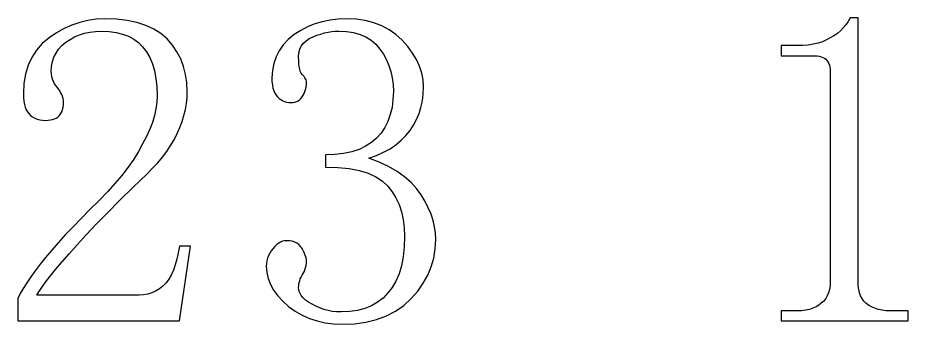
# Model space of a CAD drawing. Extents: x -190 to 190, y -140 to 140.
# Drawn here: x -132.16 to -121.06, y -105.75 to -101.93 of the extents above; entities that cross this region are included whole.
import ezdxf

# ---------------------------------------------------------------- set-up
doc = ezdxf.new("R2010")
doc.units = 0
doc.header["$MEASUREMENT"] = 0
doc.layers.get('0').update_dxf_attribs({"linetype": 'CONTINUOUS'})

msp = doc.modelspace()

# ---------------------------------------------------------------- linework, layer by layer
for points in [[(-130.42501, -102.789004), (-130.421992, -102.9), (-130.421992, -102.9), (-130.42501, -102.98), (-130.42501, -102.98), (-130.436006, -103.061992), (-130.436006, -103.061992), (-130.455, -103.146006), (-130.455, -103.146006), (-130.481006, -103.230996), (-130.481006, -103.230996), (-130.513994, -103.317998), (-130.513994, -103.317998), (-130.554004, -103.407002), (-130.554004, -103.407002), (-130.602002, -103.497002), (-130.602002, -103.497002), (-130.653994, -103.592998), (-130.653994, -103.592998), (-130.714004, -103.690996), (-130.714004, -103.690996), (-130.783008, -103.790996), (-130.783008, -103.790996), (-130.860996, -103.892002), (-130.860996, -103.892002), (-130.946992, -103.995), (-130.946992, -103.995), (-131.041006, -104.098994), (-131.041006, -104.098994), (-131.144004, -104.206006), (-131.144004, -104.206006), (-131.25999, -104.318994), (-131.25999, -104.318994), (-131.367998, -104.427998), (-131.367998, -104.427998), (-131.46999, -104.532998), (-131.46999, -104.532998), (-131.566006, -104.634004), (-131.566006, -104.634004), (-131.653994, -104.732002), (-131.653994, -104.732002), (-131.735996, -104.825), (-131.735996, -104.825), (-131.810996, -104.914004), (-131.810996, -104.914004), (-131.879004, -104.998994), (-131.879004, -104.998994), (-131.941006, -105.080996), (-131.941006, -105.080996), (-131.997002, -105.157998), (-131.997002, -105.157998), (-132.045996, -105.232002), (-132.045996, -105.232002), (-132.09, -105.300996), (-132.09, -105.300996), (-132.127002, -105.365996), (-132.127002, -105.365996), (-132.157998, -105.427998), (-132.157998, -105.427998), (-132.157998, -105.705996), (-132.157998, -105.705996), (-130.144004, -105.705996), (-130.144004, -105.705996), (-130.005, -104.775), (-130.005, -104.775), (-130.144004, -104.775), (-130.144004, -104.775), (-130.157988, -104.859004), (-130.157988, -104.859004), (-130.17499, -104.937002), (-130.17499, -104.937002), (-130.19501, -105.008994), (-130.19501, -105.008994), (-130.218994, -105.074004), (-130.218994, -105.074004), (-130.245996, -105.134004), (-130.245996, -105.134004), (-130.276992, -105.187002), (-130.276992, -105.187002), (-130.310996, -105.232998), (-130.310996, -105.232998), (-130.351006, -105.274004), (-130.351006, -105.274004), (-130.393994, -105.307998), (-130.393994, -105.307998), (-130.44, -105.336006), (-130.44, -105.336006), (-130.486992, -105.357998), (-130.486992, -105.357998), (-130.537002, -105.374004), (-130.537002, -105.374004), (-130.59001, -105.382998), (-130.59001, -105.382998), (-130.643994, -105.385996), (-130.643994, -105.385996), (-131.922002, -105.385996), (-131.922002, -105.385996), (-131.896006, -105.342002), (-131.896006, -105.342002), (-131.86, -105.287998), (-131.86, -105.287998), (-131.814004, -105.223994), (-131.814004, -105.223994), (-131.755996, -105.15), (-131.755996, -105.15), (-131.687998, -105.067002), (-131.687998, -105.067002), (-131.608994, -104.975), (-131.608994, -104.975), (-131.519004, -104.872002), (-131.519004, -104.872002), (-131.417002, -104.756992), (-131.417002, -104.756992), (-131.303994, -104.632002), (-131.303994, -104.632002), (-131.176992, -104.497998), (-131.176992, -104.497998), (-131.037998, -104.355), (-131.037998, -104.355), (-130.887002, -104.202998), (-130.887002, -104.202998), (-130.722998, -104.042002), (-130.722998, -104.042002), (-130.547002, -103.872002), (-130.547002, -103.872002), (-130.477998, -103.804004), (-130.477998, -103.804004), (-130.413994, -103.735), (-130.413994, -103.735), (-130.355, -103.665), (-130.355, -103.665), (-130.301992, -103.592998), (-130.301992, -103.592998), (-130.252998, -103.520996), (-130.252998, -103.520996), (-130.21, -103.447002), (-130.21, -103.447002), (-130.172002, -103.372002), (-130.172002, -103.372002), (-130.138994, -103.297002), (-130.138994, -103.297002), (-130.11, -103.222002), (-130.11, -103.222002), (-130.087998, -103.146006), (-130.087998, -103.146006), (-130.07, -103.070996), (-130.07, -103.070996), (-130.057012, -102.995), (-130.057012, -102.995), (-130.049004, -102.92), (-130.049004, -102.92), (-130.046992, -102.845), (-130.046992, -102.845), (-130.052002, -102.735996), (-130.052002, -102.735996), (-130.067002, -102.632998), (-130.067002, -102.632998), (-130.092998, -102.533994), (-130.092998, -102.533994), (-130.127998, -102.440996), (-130.127998, -102.440996), (-130.173994, -102.352998), (-130.173994, -102.352998), (-130.22999, -102.27), (-130.22999, -102.27), (-130.297002, -102.192002), (-130.297002, -102.192002), (-130.374004, -102.125), (-130.374004, -102.125), (-130.462002, -102.068994), (-130.462002, -102.068994), (-130.561992, -102.022998), (-130.561992, -102.022998), (-130.673008, -101.987998), (-130.673008, -101.987998), (-130.795996, -101.962002), (-130.795996, -101.962002), (-130.928994, -101.947002), (-130.928994, -101.947002), (-131.073994, -101.942002), (-131.073994, -101.942002), (-131.18, -101.947002), (-131.18, -101.947002), (-131.283994, -101.961006), (-131.283994, -101.961006), (-131.385996, -101.985), (-131.385996, -101.985), (-131.485, -102.018994), (-131.485, -102.018994), (-131.582002, -102.062002), (-131.582002, -102.062002), (-131.677002, -102.115), (-131.677002, -102.115), (-131.769004, -102.177998), (-131.769004, -102.177998), (-131.853994, -102.25), (-131.853994, -102.25), (-131.925, -102.330996), (-131.925, -102.330996), (-131.983994, -102.420996), (-131.983994, -102.420996), (-132.03, -102.52), (-132.03, -102.52), (-132.062002, -102.628994), (-132.062002, -102.628994), (-132.082002, -102.746006), (-132.082002, -102.746006), (-132.088008, -102.872002), (-132.088008, -102.872002), (-132.086992, -102.922002), (-132.086992, -102.922002), (-132.082998, -102.966006), (-132.082998, -102.966006), (-132.075996, -103.006992), (-132.075996, -103.006992), (-132.065996, -103.042002), (-132.065996, -103.042002), (-132.052998, -103.074004), (-132.052998, -103.074004), (-132.037002, -103.1), (-132.037002, -103.1), (-132.018994, -103.122002), (-132.018994, -103.122002), (-131.997998, -103.143994), (-131.997998, -103.143994), (-131.973994, -103.162998), (-131.973994, -103.162998), (-131.946992, -103.179004), (-131.946992, -103.179004), (-131.917002, -103.19), (-131.917002, -103.19), (-131.883994, -103.198994), (-131.883994, -103.198994), (-131.849004, -103.203994), (-131.849004, -103.203994), (-131.810996, -103.206006), (-131.810996, -103.206006), (-131.78, -103.205), (-131.78, -103.205), (-131.752002, -103.201006), (-131.752002, -103.201006), (-131.725996, -103.196006), (-131.725996, -103.196006), (-131.702002, -103.187998), (-131.702002, -103.187998), (-131.68, -103.176992), (-131.68, -103.176992), (-131.660996, -103.165), (-131.660996, -103.165), (-131.643994, -103.15), (-131.643994, -103.15), (-131.629004, -103.132998), (-131.629004, -103.132998), (-131.616992, -103.114004), (-131.616992, -103.114004), (-131.606992, -103.092002), (-131.606992, -103.092002), (-131.598994, -103.069004), (-131.598994, -103.069004), (-131.593008, -103.042002), (-131.593008, -103.042002), (-131.58999, -103.014004), (-131.58999, -103.014004), (-131.587998, -102.982998), (-131.587998, -102.982998), (-131.58999, -102.959004), (-131.58999, -102.959004), (-131.594004, -102.935), (-131.594004, -102.935), (-131.601006, -102.91), (-131.601006, -102.91), (-131.611006, -102.884004), (-131.611006, -102.884004), (-131.623994, -102.857002), (-131.623994, -102.857002), (-131.639004, -102.83), (-131.639004, -102.83), (-131.657998, -102.802998), (-131.657998, -102.802998), (-131.68, -102.777998), (-131.68, -102.777998), (-131.698994, -102.752002), (-131.698994, -102.752002), (-131.714004, -102.724004), (-131.714004, -102.724004), (-131.725996, -102.693994), (-131.725996, -102.693994), (-131.733994, -102.662998), (-131.733994, -102.662998), (-131.739004, -102.628994), (-131.739004, -102.628994), (-131.741006, -102.595), (-131.741006, -102.595), (-131.736992, -102.532998), (-131.736992, -102.532998), (-131.725996, -102.473994), (-131.725996, -102.473994), (-131.707998, -102.418994), (-131.707998, -102.418994), (-131.681992, -102.367998), (-131.681992, -102.367998), (-131.649004, -102.32), (-131.649004, -102.32), (-131.607998, -102.275), (-131.607998, -102.275), (-131.560996, -102.232998), (-131.560996, -102.232998), (-131.506992, -102.197002), (-131.506992, -102.197002), (-131.450996, -102.165), (-131.450996, -102.165), (-131.391006, -102.14), (-131.391006, -102.14), (-131.327002, -102.12), (-131.327002, -102.12), (-131.25999, -102.105996), (-131.25999, -102.105996), (-131.19, -102.097002), (-131.19, -102.097002), (-131.116006, -102.095), (-131.116006, -102.095), (-131.020996, -102.099004), (-131.020996, -102.099004), (-130.932002, -102.11), (-130.932002, -102.11), (-130.852002, -102.13), (-130.852002, -102.13), (-130.777998, -102.157998), (-130.777998, -102.157998), (-130.712002, -102.193994), (-130.712002, -102.193994), (-130.653994, -102.237002), (-130.653994, -102.237002), (-130.602002, -102.288994), (-130.602002, -102.288994), (-130.554004, -102.352998), (-130.554004, -102.352998), (-130.513994, -102.424004), (-130.513994, -102.424004), (-130.481006, -102.502998), (-130.481006, -102.502998), (-130.455, -102.590996), (-130.455, -102.590996), (-130.436006, -102.686006), (-130.436006, -102.686006), (-130.42501, -102.789004)], [(-126.955996, -104.809004), (-126.948994, -104.692002), (-126.948994, -104.692002), (-126.953008, -104.612002), (-126.953008, -104.612002), (-126.964004, -104.532998), (-126.964004, -104.532998), (-126.982998, -104.454004), (-126.982998, -104.454004), (-127.008008, -104.373994), (-127.008008, -104.373994), (-127.041992, -104.295), (-127.041992, -104.295), (-127.082002, -104.216006), (-127.082002, -104.216006), (-127.13, -104.135996), (-127.13, -104.135996), (-127.187998, -104.055), (-127.187998, -104.055), (-127.257002, -103.98), (-127.257002, -103.98), (-127.338008, -103.909004), (-127.338008, -103.909004), (-127.432002, -103.844004), (-127.432002, -103.844004), (-127.537002, -103.782998), (-127.537002, -103.782998), (-127.654004, -103.727998), (-127.654004, -103.727998), (-127.782998, -103.678008), (-127.782998, -103.678008), (-127.686992, -103.643994), (-127.686992, -103.643994), (-127.599004, -103.603994), (-127.599004, -103.603994), (-127.517998, -103.56), (-127.517998, -103.56), (-127.445, -103.51), (-127.445, -103.51), (-127.379004, -103.455), (-127.379004, -103.455), (-127.32001, -103.395996), (-127.32001, -103.395996), (-127.269004, -103.330996), (-127.269004, -103.330996), (-127.225, -103.265), (-127.225, -103.265), (-127.187002, -103.196006), (-127.187002, -103.196006), (-127.157002, -103.122002), (-127.157002, -103.122002), (-127.132998, -103.045), (-127.132998, -103.045), (-127.115996, -102.963994), (-127.115996, -102.963994), (-127.105996, -102.877998), (-127.105996, -102.877998), (-127.102002, -102.789004), (-127.102002, -102.789004), (-127.107988, -102.702002), (-127.107988, -102.702002), (-127.123994, -102.617002), (-127.123994, -102.617002), (-127.150996, -102.532002), (-127.150996, -102.532002), (-127.187998, -102.449004), (-127.187998, -102.449004), (-127.237012, -102.367002), (-127.237012, -102.367002), (-127.295996, -102.285996), (-127.295996, -102.285996), (-127.366006, -102.205996), (-127.366006, -102.205996), (-127.445, -102.136006), (-127.445, -102.136006), (-127.531006, -102.076006), (-127.531006, -102.076006), (-127.623008, -102.027998), (-127.623008, -102.027998), (-127.721992, -101.99), (-127.721992, -101.99), (-127.827998, -101.962998), (-127.827998, -101.962998), (-127.940996, -101.947002), (-127.940996, -101.947002), (-128.060996, -101.942002), (-128.060996, -101.942002), (-128.166006, -101.945996), (-128.166006, -101.945996), (-128.267002, -101.957998), (-128.267002, -101.957998), (-128.363994, -101.977998), (-128.363994, -101.977998), (-128.456992, -102.005), (-128.456992, -102.005), (-128.547002, -102.040996), (-128.547002, -102.040996), (-128.631992, -102.085), (-128.631992, -102.085), (-128.712998, -102.136006), (-128.712998, -102.136006), (-128.786992, -102.197998), (-128.786992, -102.197998), (-128.849004, -102.265996), (-128.849004, -102.265996), (-128.90001, -102.337998), (-128.90001, -102.337998), (-128.94, -102.415), (-128.94, -102.415), (-128.967998, -102.497998), (-128.967998, -102.497998), (-128.985, -102.585), (-128.985, -102.585), (-128.990996, -102.677998), (-128.990996, -102.677998), (-128.98999, -102.724004), (-128.98999, -102.724004), (-128.985, -102.765), (-128.985, -102.765), (-128.977998, -102.802998), (-128.977998, -102.802998), (-128.967998, -102.836992), (-128.967998, -102.836992), (-128.956006, -102.866006), (-128.956006, -102.866006), (-128.94, -102.891992), (-128.94, -102.891992), (-128.922002, -102.913994), (-128.922002, -102.913994), (-128.901006, -102.932002), (-128.901006, -102.932002), (-128.87999, -102.947998), (-128.87999, -102.947998), (-128.857002, -102.960996), (-128.857002, -102.960996), (-128.832998, -102.971006), (-128.832998, -102.971006), (-128.808008, -102.977998), (-128.808008, -102.977998), (-128.782002, -102.982002), (-128.782002, -102.982002), (-128.755, -102.982998), (-128.755, -102.982998), (-128.727998, -102.982002), (-128.727998, -102.982002), (-128.703994, -102.977998), (-128.703994, -102.977998), (-128.682002, -102.971006), (-128.682002, -102.971006), (-128.662002, -102.960996), (-128.662002, -102.960996), (-128.644004, -102.947998), (-128.644004, -102.947998), (-128.628994, -102.932002), (-128.628994, -102.932002), (-128.616006, -102.913994), (-128.616006, -102.913994), (-128.600996, -102.892998), (-128.600996, -102.892998), (-128.589004, -102.870996), (-128.589004, -102.870996), (-128.579004, -102.847002), (-128.579004, -102.847002), (-128.571006, -102.820996), (-128.571006, -102.820996), (-128.565, -102.793994), (-128.565, -102.793994), (-128.562002, -102.764004), (-128.562002, -102.764004), (-128.561006, -102.732998), (-128.561006, -102.732998), (-128.562002, -102.718008), (-128.562002, -102.718008), (-128.565, -102.702998), (-128.565, -102.702998), (-128.571006, -102.687998), (-128.571006, -102.687998), (-128.579004, -102.675), (-128.579004, -102.675), (-128.589004, -102.660996), (-128.589004, -102.660996), (-128.600996, -102.647998), (-128.600996, -102.647998), (-128.616006, -102.636006), (-128.616006, -102.636006), (-128.627002, -102.617998), (-128.627002, -102.617998), (-128.637002, -102.595), (-128.637002, -102.595), (-128.644004, -102.567998), (-128.644004, -102.567998), (-128.64999, -102.535996), (-128.64999, -102.535996), (-128.654004, -102.5), (-128.654004, -102.5), (-128.657002, -102.458994), (-128.657002, -102.458994), (-128.657998, -102.413994), (-128.657998, -102.413994), (-128.654004, -102.365), (-128.654004, -102.365), (-128.643008, -102.32), (-128.643008, -102.32), (-128.62501, -102.28), (-128.62501, -102.28), (-128.599004, -102.243994), (-128.599004, -102.243994), (-128.565996, -102.212998), (-128.565996, -102.212998), (-128.525, -102.186006), (-128.525, -102.186006), (-128.476992, -102.164004), (-128.476992, -102.164004), (-128.42999, -102.145996), (-128.42999, -102.145996), (-128.382998, -102.13), (-128.382998, -102.13), (-128.336992, -102.117002), (-128.336992, -102.117002), (-128.290996, -102.107002), (-128.290996, -102.107002), (-128.245996, -102.1), (-128.245996, -102.1), (-128.202002, -102.095996), (-128.202002, -102.095996), (-128.158008, -102.095), (-128.158008, -102.095), (-128.061992, -102.099004), (-128.061992, -102.099004), (-127.974004, -102.112998), (-127.974004, -102.112998), (-127.892998, -102.135), (-127.892998, -102.135), (-127.82, -102.167002), (-127.82, -102.167002), (-127.754004, -102.208008), (-127.754004, -102.208008), (-127.69499, -102.257998), (-127.69499, -102.257998), (-127.644004, -102.317002), (-127.644004, -102.317002), (-127.6, -102.381992), (-127.6, -102.381992), (-127.562002, -102.450996), (-127.562002, -102.450996), (-127.532002, -102.522998), (-127.532002, -102.522998), (-127.507998, -102.597998), (-127.507998, -102.597998), (-127.490996, -102.677002), (-127.490996, -102.677002), (-127.480996, -102.758994), (-127.480996, -102.758994), (-127.477002, -102.845), (-127.477002, -102.845), (-127.481992, -102.947998), (-127.481992, -102.947998), (-127.493994, -103.045), (-127.493994, -103.045), (-127.516006, -103.135), (-127.516006, -103.135), (-127.545, -103.219004), (-127.545, -103.219004), (-127.583994, -103.295), (-127.583994, -103.295), (-127.63, -103.365), (-127.63, -103.365), (-127.685996, -103.427998), (-127.685996, -103.427998), (-127.74999, -103.482998), (-127.74999, -103.482998), (-127.822998, -103.53), (-127.822998, -103.53), (-127.905, -103.567998), (-127.905, -103.567998), (-127.995996, -103.597998), (-127.995996, -103.597998), (-128.097002, -103.619004), (-128.097002, -103.619004), (-128.205996, -103.632002), (-128.205996, -103.632002), (-128.324004, -103.635996), (-128.324004, -103.635996), (-128.324004, -103.789004), (-128.324004, -103.789004), (-128.169004, -103.794004), (-128.169004, -103.794004), (-128.029004, -103.807998), (-128.029004, -103.807998), (-127.902998, -103.832002), (-127.902998, -103.832002), (-127.792002, -103.866006), (-127.792002, -103.866006), (-127.69499, -103.91), (-127.69499, -103.91), (-127.614004, -103.962998), (-127.614004, -103.962998), (-127.546992, -104.025), (-127.546992, -104.025), (-127.490996, -104.096006), (-127.490996, -104.096006), (-127.445, -104.172998), (-127.445, -104.172998), (-127.406006, -104.255996), (-127.406006, -104.255996), (-127.377002, -104.345), (-127.377002, -104.345), (-127.35499, -104.44), (-127.35499, -104.44), (-127.342998, -104.542002), (-127.342998, -104.542002), (-127.338008, -104.65), (-127.338008, -104.65), (-127.342998, -104.783994), (-127.342998, -104.783994), (-127.35499, -104.905996), (-127.35499, -104.905996), (-127.377002, -105.017998), (-127.377002, -105.017998), (-127.406006, -105.12), (-127.406006, -105.12), (-127.445, -105.21), (-127.445, -105.21), (-127.490996, -105.29), (-127.490996, -105.29), (-127.546992, -105.357998), (-127.546992, -105.357998), (-127.606006, -105.420996), (-127.606006, -105.420996), (-127.673994, -105.474004), (-127.673994, -105.474004), (-127.748994, -105.517998), (-127.748994, -105.517998), (-127.831992, -105.550996), (-127.831992, -105.550996), (-127.923994, -105.575), (-127.923994, -105.575), (-128.022998, -105.59), (-128.022998, -105.59), (-128.13, -105.595), (-128.13, -105.595), (-128.185, -105.593008), (-128.185, -105.593008), (-128.239004, -105.587002), (-128.239004, -105.587002), (-128.291992, -105.577002), (-128.291992, -105.577002), (-128.342998, -105.562998), (-128.342998, -105.562998), (-128.393994, -105.545), (-128.393994, -105.545), (-128.442998, -105.522998), (-128.442998, -105.522998), (-128.490996, -105.497002), (-128.490996, -105.497002), (-128.535, -105.472998), (-128.535, -105.472998), (-128.572998, -105.446006), (-128.572998, -105.446006), (-128.602998, -105.417998), (-128.602998, -105.417998), (-128.627002, -105.388994), (-128.627002, -105.388994), (-128.644004, -105.357002), (-128.644004, -105.357002), (-128.654004, -105.324004), (-128.654004, -105.324004), (-128.657998, -105.288994), (-128.657998, -105.288994), (-128.657002, -105.269004), (-128.657002, -105.269004), (-128.654004, -105.247998), (-128.654004, -105.247998), (-128.64999, -105.227002), (-128.64999, -105.227002), (-128.644004, -105.205), (-128.644004, -105.205), (-128.637002, -105.182998), (-128.637002, -105.182998), (-128.627002, -105.16), (-128.627002, -105.16), (-128.616006, -105.135996), (-128.616006, -105.135996), (-128.600996, -105.116006), (-128.600996, -105.116006), (-128.589004, -105.092998), (-128.589004, -105.092998), (-128.579004, -105.068994), (-128.579004, -105.068994), (-128.571006, -105.042998), (-128.571006, -105.042998), (-128.565, -105.015996), (-128.565, -105.015996), (-128.562002, -104.987002), (-128.562002, -104.987002), (-128.561006, -104.956006), (-128.561006, -104.956006), (-128.562002, -104.938994), (-128.562002, -104.938994), (-128.565, -104.920996), (-128.565, -104.920996), (-128.571006, -104.9), (-128.571006, -104.9), (-128.579004, -104.879004), (-128.579004, -104.879004), (-128.589004, -104.855), (-128.589004, -104.855), (-128.600996, -104.83), (-128.600996, -104.83), (-128.616006, -104.803008), (-128.616006, -104.803008), (-128.634004, -104.777002), (-128.634004, -104.777002), (-128.655, -104.755), (-128.655, -104.755), (-128.678994, -104.737002), (-128.678994, -104.737002), (-128.707002, -104.723994), (-128.707002, -104.723994), (-128.737998, -104.713994), (-128.737998, -104.713994), (-128.773008, -104.707998), (-128.773008, -104.707998), (-128.811006, -104.705996), (-128.811006, -104.705996), (-128.833994, -104.707998), (-128.833994, -104.707998), (-128.857998, -104.713994), (-128.857998, -104.713994), (-128.882002, -104.723994), (-128.882002, -104.723994), (-128.905996, -104.737002), (-128.905996, -104.737002), (-128.93, -104.755), (-128.93, -104.755), (-128.952998, -104.777002), (-128.952998, -104.777002), (-128.977002, -104.803008), (-128.977002, -104.803008), (-128.998994, -104.831006), (-128.998994, -104.831006), (-129.017998, -104.860996), (-129.017998, -104.860996), (-129.032998, -104.891006), (-129.032998, -104.891006), (-129.04499, -104.922998), (-129.04499, -104.922998), (-129.053994, -104.956006), (-129.053994, -104.956006), (-129.059004, -104.99), (-129.059004, -104.99), (-129.060996, -105.025), (-129.060996, -105.025), (-129.05499, -105.102998), (-129.05499, -105.102998), (-129.038008, -105.178994), (-129.038008, -105.178994), (-129.01001, -105.252998), (-129.01001, -105.252998), (-128.97, -105.324004), (-128.97, -105.324004), (-128.919004, -105.393994), (-128.919004, -105.393994), (-128.857002, -105.461006), (-128.857002, -105.461006), (-128.782998, -105.525), (-128.782998, -105.525), (-128.701006, -105.584004), (-128.701006, -105.584004), (-128.61501, -105.633994), (-128.61501, -105.633994), (-128.524004, -105.675), (-128.524004, -105.675), (-128.428994, -105.707002), (-128.428994, -105.707002), (-128.328994, -105.728994), (-128.328994, -105.728994), (-128.225, -105.742998), (-128.225, -105.742998), (-128.115996, -105.747002), (-128.115996, -105.747002), (-127.963008, -105.741006), (-127.963008, -105.741006), (-127.819004, -105.720996), (-127.819004, -105.720996), (-127.685996, -105.688994), (-127.685996, -105.688994), (-127.562998, -105.642998), (-127.562998, -105.642998), (-127.45, -105.584004), (-127.45, -105.584004), (-127.346992, -105.512998), (-127.346992, -105.512998), (-127.25499, -105.427998), (-127.25499, -105.427998), (-127.174004, -105.335), (-127.174004, -105.335), (-127.105, -105.237002), (-127.105, -105.237002), (-127.049004, -105.135996), (-127.049004, -105.135996), (-127.005996, -105.030996), (-127.005996, -105.030996), (-126.974004, -104.921992), (-126.974004, -104.921992), (-126.955996, -104.809004)], [(-121.685996, -105.22), (-121.685996, -101.928008), (-121.685996, -101.928008), (-121.783008, -101.928008), (-121.783008, -101.928008), (-121.807998, -101.974004), (-121.807998, -101.974004), (-121.837002, -102.016006), (-121.837002, -102.016006), (-121.87, -102.055), (-121.87, -102.055), (-121.905, -102.090996), (-121.905, -102.090996), (-121.944004, -102.123994), (-121.944004, -102.123994), (-121.987002, -102.152002), (-121.987002, -102.152002), (-122.032998, -102.177998), (-122.032998, -102.177998), (-122.079004, -102.204004), (-122.079004, -102.204004), (-122.129004, -102.225996), (-122.129004, -102.225996), (-122.184004, -102.242998), (-122.184004, -102.242998), (-122.244004, -102.257002), (-122.244004, -102.257002), (-122.307998, -102.267002), (-122.307998, -102.267002), (-122.376006, -102.272998), (-122.376006, -102.272998), (-122.449004, -102.275), (-122.449004, -102.275), (-122.644004, -102.275), (-122.644004, -102.275), (-122.644004, -102.4), (-122.644004, -102.4), (-122.255, -102.4), (-122.255, -102.4), (-122.224004, -102.401006), (-122.224004, -102.401006), (-122.195996, -102.403994), (-122.195996, -102.403994), (-122.17, -102.407998), (-122.17, -102.407998), (-122.146006, -102.413994), (-122.146006, -102.413994), (-122.125, -102.420996), (-122.125, -102.420996), (-122.105, -102.430996), (-122.105, -102.430996), (-122.087998, -102.441992), (-122.087998, -102.441992), (-122.074004, -102.458994), (-122.074004, -102.458994), (-122.060996, -102.477002), (-122.060996, -102.477002), (-122.050996, -102.496992), (-122.050996, -102.496992), (-122.042998, -102.518994), (-122.042998, -102.518994), (-122.037002, -102.542002), (-122.037002, -102.542002), (-122.033994, -102.567998), (-122.033994, -102.567998), (-122.032998, -102.595), (-122.032998, -102.595), (-122.032998, -105.22), (-122.032998, -105.22), (-122.035, -105.269004), (-122.035, -105.269004), (-122.042002, -105.315), (-122.042002, -105.315), (-122.052998, -105.357002), (-122.052998, -105.357002), (-122.069004, -105.393994), (-122.069004, -105.393994), (-122.088994, -105.427998), (-122.088994, -105.427998), (-122.114004, -105.457998), (-122.114004, -105.457998), (-122.143994, -105.483008), (-122.143994, -105.483008), (-122.174004, -105.508994), (-122.174004, -105.508994), (-122.208994, -105.530996), (-122.208994, -105.530996), (-122.247998, -105.549004), (-122.247998, -105.549004), (-122.290996, -105.562998), (-122.290996, -105.562998), (-122.339004, -105.572998), (-122.339004, -105.572998), (-122.392002, -105.578994), (-122.392002, -105.578994), (-122.449004, -105.580996), (-122.449004, -105.580996), (-122.644004, -105.580996), (-122.644004, -105.580996), (-122.644004, -105.705996), (-122.644004, -105.705996), (-121.060996, -105.705996), (-121.060996, -105.705996), (-121.060996, -105.580996), (-121.060996, -105.580996), (-121.282998, -105.580996), (-121.282998, -105.580996), (-121.336992, -105.578994), (-121.336992, -105.578994), (-121.387002, -105.572998), (-121.387002, -105.572998), (-121.434004, -105.562998), (-121.434004, -105.562998), (-121.477998, -105.549004), (-121.477998, -105.549004), (-121.517998, -105.530996), (-121.517998, -105.530996), (-121.555, -105.508994), (-121.555, -105.508994), (-121.587998, -105.483008), (-121.587998, -105.483008), (-121.614004, -105.457998), (-121.614004, -105.457998), (-121.636006, -105.427998), (-121.636006, -105.427998), (-121.653994, -105.393994), (-121.653994, -105.393994), (-121.667998, -105.357002), (-121.667998, -105.357002), (-121.677998, -105.315), (-121.677998, -105.315), (-121.684004, -105.269004), (-121.684004, -105.269004), (-121.685996, -105.22)]]:
    msp.add_lwpolyline(points)

doc.saveas('drawing.dxf')
